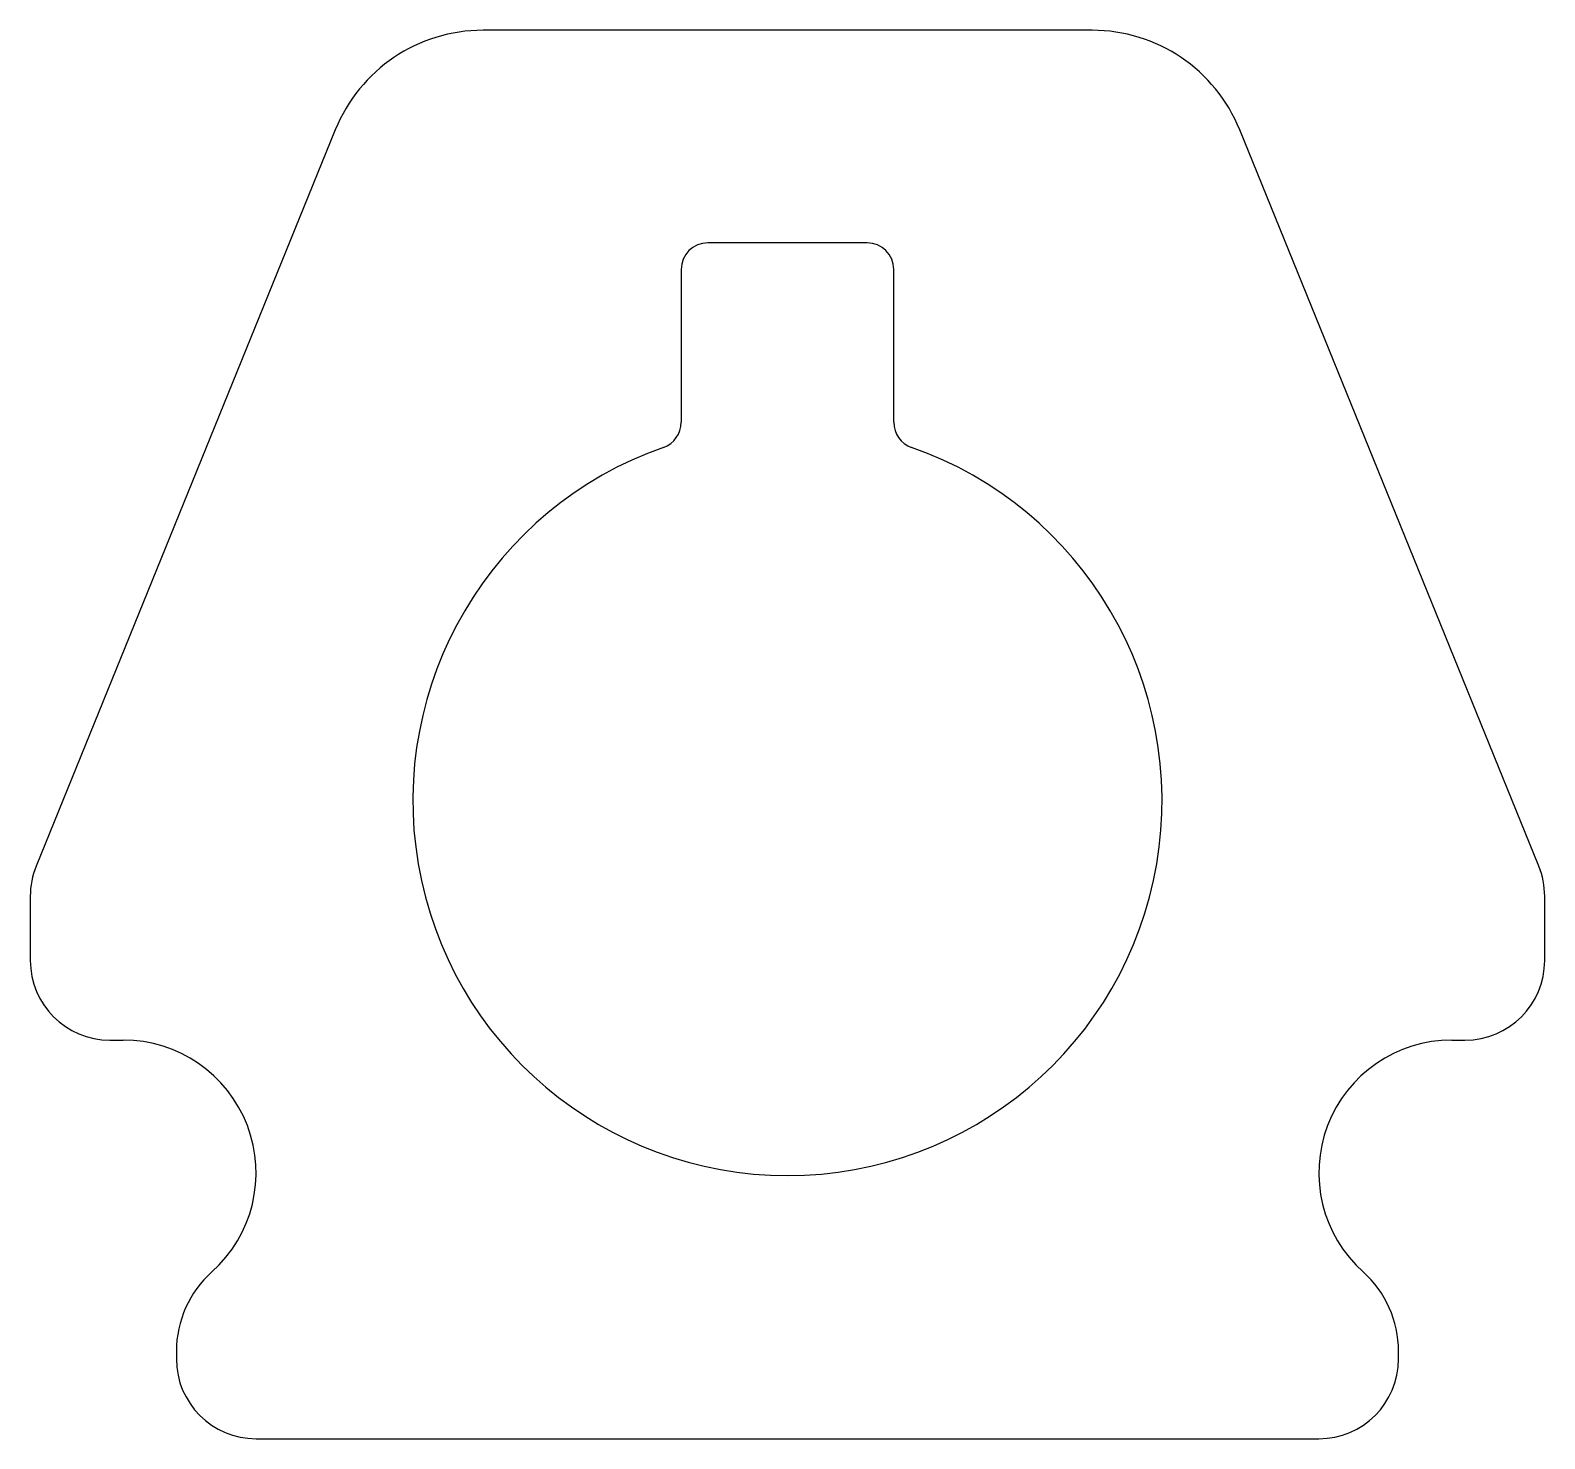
# Model space of a CAD drawing. Extents: x 417.8 to 446.3, y 654 to 680.5.
import ezdxf

# ---------------------------------------------------------------- set-up
doc = ezdxf.new("R2010")
doc.units = 0
doc.layers.add('PARÇA', color=7, linetype='CONTINUOUS')

msp = doc.modelspace()

# ---------------------------------------------------------------- linework, layer by layer
at = {"layer": 'PARÇA'}
for p, q in [((437.781, 680.49), (426.32, 680.49)), ((423.54, 678.619), (417.911, 664.761)), ((446.19, 664.761), (440.56, 678.619)), ((433.55, 676.49), (430.55, 676.49)), ((430.05, 675.99), (430.05, 673.114)), ((434.05, 673.114), (434.05, 675.99)), ((417.8, 664.197), (417.8, 662.99)), ((446.3, 662.99), (446.3, 664.197)), ((419.3, 661.49), (419.55, 661.49)), ((444.55, 661.49), (444.8, 661.49)), ((420.55, 655.636), (420.55, 655.49)), ((443.55, 655.49), (443.55, 655.636)), ((422.05, 653.99), (442.05, 653.99))]:
    msp.add_line(p, q, dxfattribs=at)
for centre, radius, start, end in [((426.32, 677.49), 3, 90, 157.8906), ((437.781, 677.49), 3, 22.1094, 90), ((430.55, 675.99), 0.5, 90, 180), ((433.55, 675.99), 0.5, 0, 90), ((429.55, 673.114), 0.5, 289.3371, 360), ((434.55, 673.114), 0.5, 180, 250.6629), ((432.05, 665.99), 7.05, 109.3371, 70.6629), ((419.3, 664.197), 1.5, 157.8906, 180), ((444.8, 664.197), 1.5, 360, 22.1094), ((419.3, 662.99), 1.5, 180, 270), ((444.8, 662.99), 1.5, 270, 0), ((419.55, 658.99), 2.5, 311.8103, 90), ((444.55, 658.99), 2.5, 90, 228.1897), ((422.55, 655.636), 2, 131.8103, 180), ((441.55, 655.636), 2, 360, 48.1897), ((422.05, 655.49), 1.5, 180, 270), ((442.05, 655.49), 1.5, 270, 0)]:
    msp.add_arc(centre, radius, start, end, dxfattribs=at)

doc.saveas('drawing.dxf')
